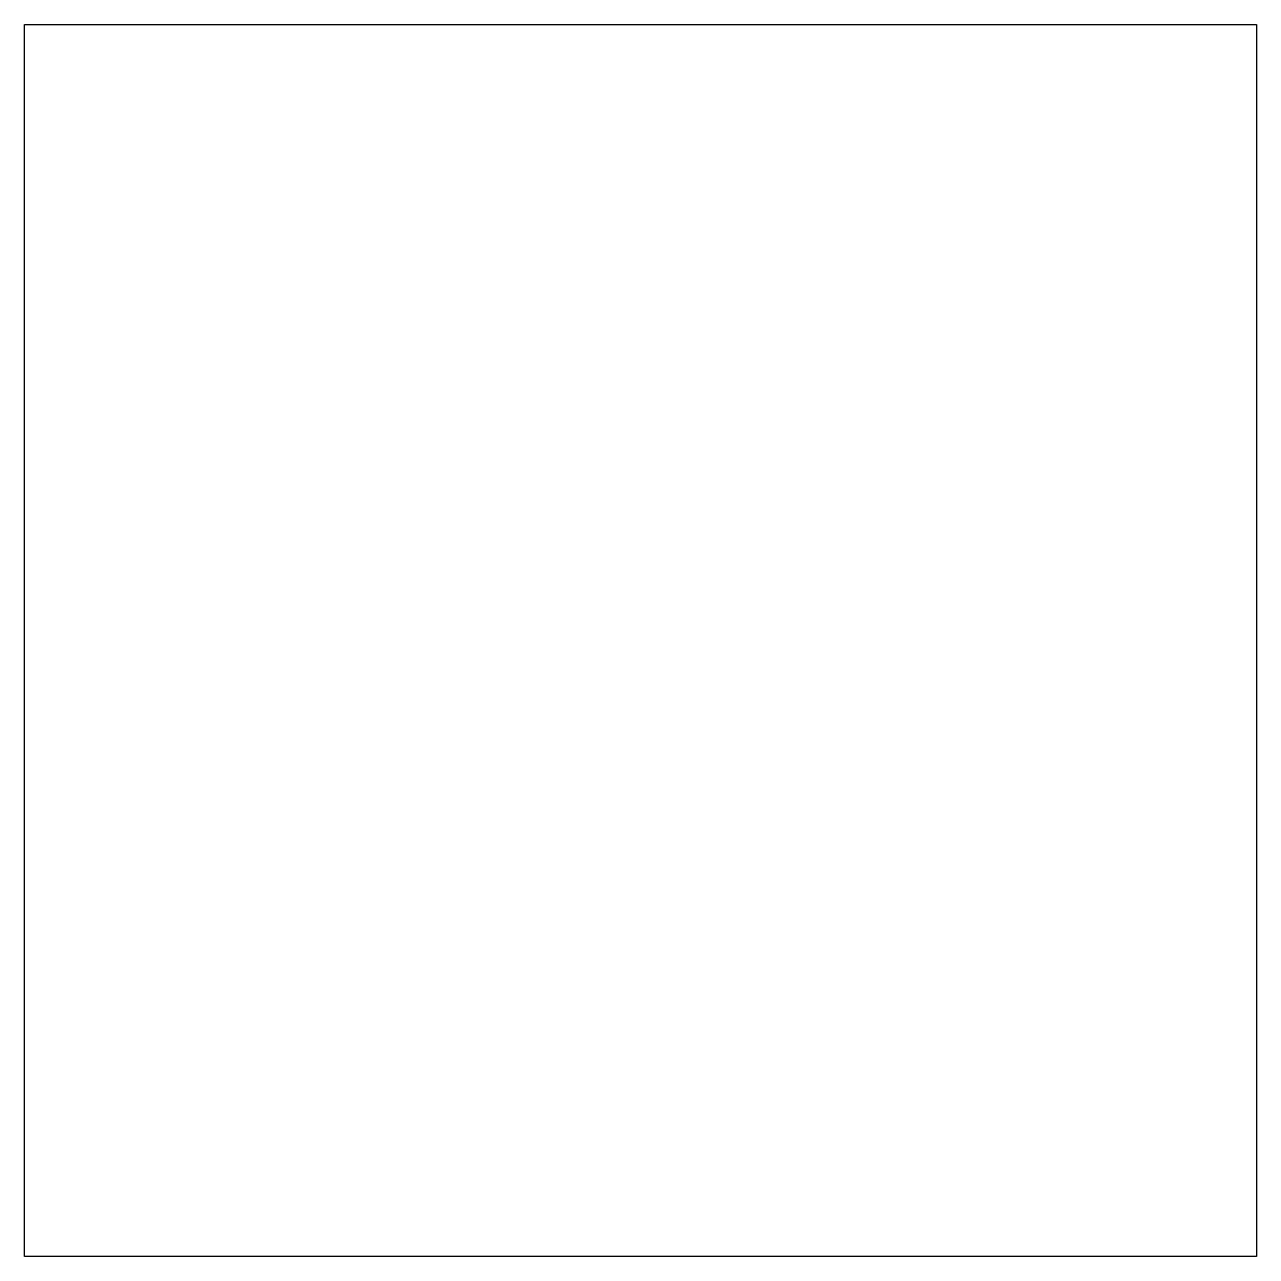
# Model space of a CAD drawing. Extents: x -25 to 25, y -25 to 25.
import ezdxf

# ---------------------------------------------------------------- set-up
doc = ezdxf.new("R2010")
doc.units = 0
doc.layers.add('Body', color=7, linetype='CONTINUOUS')

msp = doc.modelspace()

# ---------------------------------------------------------------- linework, layer by layer
at = {"layer": 'Body'}
for p, q in [((-25, 25), (-25, 25, 50)), ((-25, 25), (25, 25)), ((-25, 25, 50), (25, 25, 50)), ((-25, 25), (-25, 25, 50)), ((-25, -25), (-25, 25)), ((-25, -25, 50), (-25, 25, 50)), ((-25, 25), (25, 25)), ((-25, -25), (-25, 25)), ((-25, 25, 50), (25, 25, 50)), ((-25, -25, 50), (-25, 25, 50)), ((25, 25), (25, 25, 50)), ((25, 25), (25, 25, 50)), ((25, 25), (25, -25)), ((25, 25, 50), (25, -25, 50)), ((25, 25), (25, -25)), ((25, 25, 50), (25, -25, 50)), ((-25, -25), (-25, -25, 50)), ((25, -25), (-25, -25)), ((25, -25, 50), (-25, -25, 50)), ((-25, -25), (-25, -25, 50)), ((25, -25), (-25, -25)), ((25, -25, 50), (-25, -25, 50)), ((25, -25), (25, -25, 50)), ((25, -25), (25, -25, 50))]:
    msp.add_line(p, q, dxfattribs=at)

doc.saveas('drawing.dxf')
